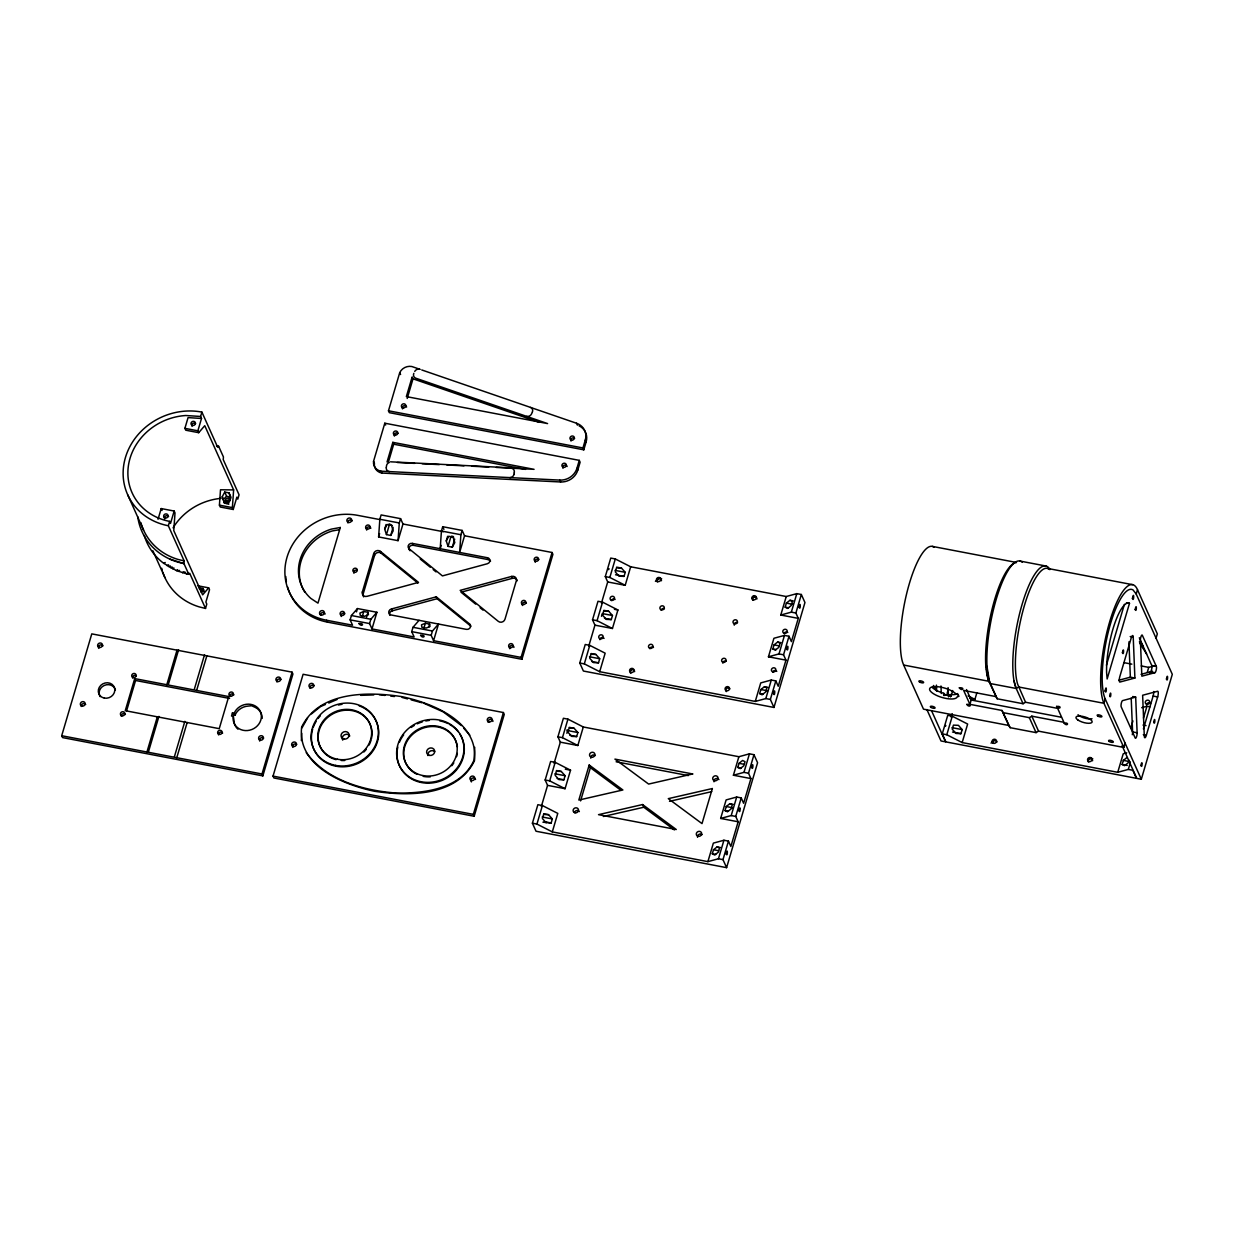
<?xml version="1.0" encoding="UTF-8"?>
<svg xmlns="http://www.w3.org/2000/svg" width="1234" height="1234" viewBox="0 0 1234 1234"><rect width="100%" height="100%" fill="white"/><g stroke="black" fill="none" stroke-linecap="round" stroke-linejoin="round"><path stroke-width="1.5" d="M567.116 729.757L567.038 730.837M301.358 740.554L301.728 733.289M474.72 747.295L474.072 760.005C461.377 789.004 424.774 793.339 396.793 793.092C363.521 790.608 327.164 780.598 306.263 752.709M233.226 509.488L232.378 507.621L233.627 489.913L220.5 489.775L219.421 505.138L220.254 507.02L233.226 509.488L236.866 497.148L237.776 499.153L239.057 494.788L223.246 459.603L223.431 456.95L218.619 446.245L217.708 447.294L201.898 412.094A62.98 56.887 -24.2 0 0 125.436 457.521A62.98 56.887 -24.2 0 0 168.333 525.746L184.159 560.93L183.959 563.583L188.771 574.288L189.681 573.239L205.507 608.439L199.353 606.927A62.98 56.887 -24.2 0 1 162.78 572.052M378.607 536.944L379.841 519.252L381.121 514.933L400.572 518.65L402.978 524.003L398.058 540.662L378.607 536.944L379.594 533.612M398.058 540.662L399.292 522.969L400.572 518.65M462.148 530.419L460.884 534.738L459.634 552.431L464.555 535.772L462.148 530.419L442.713 526.702L441.433 531.021L440.199 548.714L441.17 545.382M386.273 467.609L386.52 465.789A4.118 3.717 -24.2 0 1 389.234 462.488M514.084 473.995L514.331 472.175M232.439 712.928L231.529 716.013L233.365 716.368L233.087 718.219A14.361 12.972 -24.2 0 0 251.89 729.495A14.361 12.972 -24.2 0 0 258.168 708.254A14.361 12.972 -24.2 0 0 235.062 711.509L234.275 713.283L235.123 715.149L233.288 714.794L232.439 712.928L234.275 713.283M608.686 569.692L608.994 568.643M61.7 735.726L91.779 633.875L292.088 672.16L292.921 674.042L262.842 775.877L62.548 737.593L61.7 735.726L262.009 773.996L262.842 775.877M158.045 519.283L161.207 508.562L174.164 511.046L175.012 512.912L173.778 530.62L202.638 594.85L208.685 587.847L209.533 589.729L205.893 602.069L206.788 604.074L205.507 608.439M198.705 432.687L185.748 430.203L184.899 428.337L188.062 417.616L201.512 418.465L197.872 430.805L198.705 432.687L204.751 425.684L233.627 489.913M168.333 525.746L169.629 521.38A58.137 52.522 -24.2 0 1 128.459 465.326A58.137 52.522 -24.2 0 1 185.825 415.519L200.602 416.46L201.512 418.465M200.602 416.46L201.898 412.094M174.164 511.046L170.523 523.386L169.629 521.38M134.722 678.607L125.251 710.691L219.236 728.662L228.722 696.562L134.722 678.607L135.57 680.474L126.608 710.784M146.939 752.015L157.335 716.831M166.806 684.731L177.017 650.179M148.527 751.583L158.924 716.399M168.395 684.299L178.606 649.747M174.457 756.535L184.853 721.35M194.324 689.266L204.535 654.699M176.77 757.707L187.152 722.522M196.622 690.438L206.834 655.871M262.009 773.996L292.088 672.16M273.038 776.109L303.101 674.273L503.41 712.542L504.259 714.424L474.18 816.26L273.871 777.975L273.038 776.109L473.347 814.378L474.18 816.26M373.547 461.315L384.807 423.2L579.286 460.359L580.119 462.226L577.774 470.169A15.996 14.453 -24.2 0 1 560.591 481.97L381.753 473.054A10.366 9.363 -24.2 0 1 374.396 463.182L373.547 461.315A10.366 9.363 -24.2 0 0 380.905 471.172L381.753 473.054M579.039 425.807A15.996 14.453 -24.2 0 1 586.135 441.88L583.79 449.824L389.312 412.665L388.479 410.783L399.723 372.668A10.366 9.363 -24.2 0 1 411.817 366.513L419.961 369.321M387.044 461.994L392.844 442.343L534.075 469.321L496.315 467.439M388.417 462.071L393.692 444.209L392.844 442.343M407.205 398.474L413.004 378.823L412.156 376.941L406.356 396.592L547.587 423.586L415.858 378.221A4.118 3.717 -24.2 0 1 413.837 373.362M379.825 519.576L357.598 515.334A58.137 52.522 -24.2 0 0 287.013 557.259A58.137 52.522 -24.2 0 0 326.609 620.255L352.538 625.206L350.132 619.854L351.412 615.535L357.459 608.547L376.91 612.265L371.989 628.924L414.13 636.975L411.724 631.623L413.004 627.304L419.051 620.316M356.487 611.879L357.459 608.547M362.38 591.904L373.701 553.588A4.072 3.671 -24.2 0 1 380.396 551.382L418.496 582.386L367.146 596.3A4.072 3.671 -24.2 0 1 362.38 591.904L363.228 593.785A4.072 3.671 -24.2 0 0 363.691 596.886M363.228 593.785L374.534 555.454L373.701 553.588M391.44 525.329L393.214 530.774L390.731 535.417L386.458 534.6L384.684 529.139L386.057 524.512M362.318 616.337L363.752 611.493L368.025 612.311L368.426 614.717L364.57 616.306L360.313 615.488L359.896 613.082L363.752 611.493M386.458 534.6L389.327 524.897M366.591 617.154L368.025 612.311M390.731 535.417L393.122 527.334M371.989 628.924L369.583 623.571L370.863 619.252L376.91 612.265M453.017 537.098L454.806 542.544L452.307 547.171L448.05 546.369L446.261 540.908L447.633 536.281M423.91 628.106L425.344 623.263L429.602 624.08L430.018 626.486L426.162 628.06L421.889 627.258L421.488 624.851L425.344 623.263M448.05 546.369L450.904 536.667M428.645 627.319L429.602 624.08M452.307 547.171L454.698 539.104M433.581 640.693L431.175 635.34L432.44 631.021L438.502 624.034L433.581 640.693L521.087 657.413L521.936 659.295L327.457 622.121A58.137 52.522 -24.2 0 1 287.491 586.782M473.347 814.378L503.41 712.542M521.087 657.413L552.076 552.493L464.555 535.772M509.812 477.604L559.758 480.103A15.996 14.453 -24.2 0 0 576.941 468.303L579.286 460.359M583.79 449.824L582.942 447.957L585.286 440.014A15.996 14.453 -24.2 0 0 576.54 423.247L530.543 407.421M521.936 659.295L552.909 554.359L552.076 552.493M532.409 823.217L537.87 804.691L542.405 805.555L557.783 813.391L552.308 831.901L707.9 861.64L718.45 858.756L722.985 859.635L726.595 867.656L536.019 831.238L532.409 823.217L536.944 824.081L552.308 831.901M545.166 780.011L550.626 761.486L555.177 762.35L570.54 770.186L565.079 788.696L547.572 785.364L545.166 780.011L549.701 780.875L565.079 788.696M554.081 763.322L560.329 742.158L557.922 736.806L563.398 718.281L567.933 719.144L583.296 726.98L738.873 756.72L749.439 753.835L753.974 754.699L757.583 762.735L726.595 867.656M579.779 663.013L585.24 644.487L589.775 645.351L605.154 653.187L599.678 671.697L755.27 701.436L765.82 698.567L770.355 699.431L773.965 707.452L583.389 671.034L579.779 663.013L584.314 663.877L599.678 671.697M592.536 619.807L597.996 601.282L602.547 602.146L617.91 609.982L612.45 628.492L594.942 625.16L592.536 619.807L597.071 620.671L612.45 628.492M601.452 603.117L607.699 581.954L605.292 576.602L610.753 558.077L615.303 558.956L630.667 566.776L786.243 596.516L796.809 593.631L801.344 594.495L804.954 602.531L773.965 707.452M541.325 806.512L547.572 785.364M588.695 646.323L594.942 625.16M536.944 824.081L542.405 805.555M549.701 780.875L555.177 762.35M583.296 726.98L577.836 745.506L562.457 737.67L567.933 719.144M584.314 663.877L589.775 645.351M597.071 620.671L602.547 602.146M630.667 566.776L625.206 585.302L609.827 577.466L615.303 558.956M566.884 733.289L567.686 730.574L577.867 732.518L576.664 736.59L571.681 736.389L567.902 732.132L569.105 728.06L574.088 728.261L577.867 732.518M601.498 616.29L602.3 613.576L612.465 615.519L611.277 619.591L606.295 619.391L602.516 615.118L603.704 611.061L608.686 611.262L612.465 615.519M542.929 822.183L551.151 823.001L552.338 818.929L548.559 814.671L543.7 813.746M561.316 771.466L556.349 771.265L555.146 775.322L558.925 779.595L563.907 779.795L565.095 775.723L561.316 771.466L556.457 770.54M595.929 654.467L590.947 654.267L589.759 658.324L593.539 662.596L598.521 662.797L599.709 658.725L595.929 654.467L591.071 653.542M621.442 568.056L616.476 567.856L615.272 571.928L619.052 576.185L624.034 576.386L625.237 572.329L621.442 568.056L616.584 567.131M589.189 765.018L578.839 800.064L622.877 789.976L589.189 765.018L590.392 767.687L621.026 790.377M580.582 800.897L590.392 767.687M707.9 861.64L713.36 843.115L723.926 840.246L728.461 841.11L730.867 846.462L738.148 821.782L735.742 816.43L741.218 797.904L736.683 797.041L726.116 799.925L720.656 818.435L738.148 821.782M741.218 797.904L743.624 803.257L750.92 778.577L733.412 775.23L738.873 756.72M755.27 701.436L760.73 682.911L771.296 680.042L775.831 680.906L778.238 686.258L785.95 660.144L783.544 654.791L789.004 636.266L784.469 635.402L773.919 638.271L768.443 656.797L785.95 660.144M789.004 636.266L791.41 641.618L798.275 618.373L780.783 615.026L786.243 596.516M717.108 846.879L719.515 848.097L718.311 852.154L714.702 855.008L712.296 853.789L713.499 849.732L717.108 846.879L720.347 847.496M729.865 803.673L732.271 804.892L731.068 808.949L727.458 811.802L725.052 810.584L726.255 806.527L729.865 803.673L733.104 804.29M737.809 767.378L739.012 763.322L742.621 760.468L745.028 761.687L743.84 765.743L740.23 768.597L737.809 767.378L741.202 768.026M764.478 686.675L766.885 687.893L765.682 691.95L762.072 694.804L759.666 693.585L760.869 689.528L764.478 686.675L767.718 687.292M777.651 642.035L780.073 643.253L778.87 647.31L775.26 650.164L772.854 648.945L774.057 644.888L777.651 642.035L780.906 642.652M789.991 600.264L792.398 601.482L791.21 605.539L787.601 608.393L785.179 607.174L786.382 603.117L789.991 600.264L793.231 600.881M718.45 858.756L723.926 840.246M720.656 818.435L731.207 815.566L736.683 797.041M733.412 775.23L743.963 772.361L749.439 753.835M765.82 698.567L771.296 680.042M768.443 656.797L779.009 653.912L784.469 635.402M780.783 615.026L791.333 612.157L796.809 593.631M722.985 859.635L728.461 841.11M750.92 778.577L748.514 773.224L753.974 754.699M770.355 699.431L775.831 680.906M798.275 618.373L795.884 613.02L801.344 594.495M943.871 693.292L944.01 695.637L943.578 693.215A14.361 4.874 16.5 0 1 932.179 687.4M947.11 693.323L948.19 689.667M950.35 694.526L950.489 696.871L950.627 694.572A14.361 4.874 16.5 0 0 957.723 693.523M951.106 696.007L952.725 690.531M942.267 733.875L947.727 715.35L952.262 716.229L967.641 724.049L962.165 742.575L1117.742 772.299L1128.308 769.43L1132.843 770.294L1136.452 778.33L945.876 741.896L942.267 733.875L946.802 734.739L962.165 742.575M951.183 717.185L952.216 713.653M946.802 734.739L952.262 716.229M960.993 733.659L962.196 729.602L958.417 725.33L953.435 725.129L952.232 729.201L956.026 733.459L960.993 733.659L952.525 732.04M1125.084 743.13L1123.804 747.449L1038.565 731.16L1036.066 732.626L1010.137 727.674L1002.008 710.46L969.909 704.336L971.189 700.017L966.5 689.575M969.677 698.367L974.922 699.369L976.912 692.629M1106.42 665.188L1124.405 604.305M1129.496 603.318L1107.145 678.978L1106.59 672.484A44.347 11.661 -79.2 0 1 1127.058 603.179L1129.496 603.318L1126.457 602.747M1136.221 594.048L1133.043 589.945A58.137 15.286 -79.2 0 0 1108.564 630.79A58.137 15.286 -79.2 0 0 1105.232 698.968L1103.952 703.318A62.98 16.551 -79.2 0 1 1109.659 621.859A62.98 16.551 -79.2 0 1 1137.501 589.682L1136.221 594.048L1172.3 674.335L1141.311 779.256L1136.776 778.392L1122.092 745.691M1156.057 638.194L1157.338 633.875L1137.486 589.713M1117.742 772.299L1123.218 753.789L1126.735 752.833M1130.93 727.659L1132.92 720.918M1147.234 672.422L1148.731 667.378L1154.006 665.944M1128.971 760.113L1128.169 762.813L1124.56 765.666L1122.153 764.463L1123.356 760.391L1126.966 757.537M1128.308 769.43L1130.298 762.689M1143.486 718.049L1146.957 706.264L1149.98 706.851M1143.424 728.908L1153.111 696.053A4.072 1.064 -79.2 0 0 1153.697 691.518M1146.34 735.248L1157.662 696.932A4.072 1.064 -79.2 0 0 1158.263 692.922A4.072 1.064 -79.2 0 0 1157.569 691.271L1142.638 695.251L1144.304 736.174A4.072 1.064 -79.2 0 0 1145.044 737.701A4.072 1.064 -79.2 0 0 1146.34 735.248L1143.316 734.662M945.475 726.348L945.83 725.453M235.123 715.149L235.91 713.391A14.361 12.972 -24.2 0 1 248.235 706.064L251.659 705.755L255.284 707.406A14.361 12.972 -24.2 0 1 262.21 718.419M532.332 412.187L531.546 413.899A4.134 3.733 -24.2 0 1 526.687 416.367M222.259 496.716L224.557 503.318L222.259 496.716L224.742 492.073L229.015 492.89L230.897 497.101L226.624 496.284L224.742 492.073M225.976 503.595L228.814 504.135L228.305 502.978L230.789 498.351L229.015 492.89M384.684 529.139L387.168 524.512L392.165 525.453M446.261 540.908L448.76 536.281L453.757 537.222M302.006 727.844L307.59 717.926M144.255 535.402A65.032 58.738 -24.2 0 0 163.752 563.367L176.477 570.617L186.658 573.856L187.614 572.807M182.493 572.761L183.542 571.743L185.331 572.268M223.462 499.384L226.624 496.284M655.424 581.353L658.709 578.129L661.655 578.7M629.664 671.203L631.854 669.059M752.015 598.521L754.205 596.377M991.056 743.146L994.342 739.922M1087.663 760.314L1089.838 758.17L1092.784 758.74M178.452 571.404L179.578 570.401M176.477 570.617L177.65 569.63M311.523 713.854L320.485 706.604L325.452 704.475M1150.073 673.039L1152.479 671.142M172.637 568.859L173.886 567.902M170.77 567.887L172.066 566.93M168.95 566.838L170.292 565.912M167.176 565.743L168.549 564.833M163.752 563.367L165.217 562.488M1013.978 680.721L1016.214 688.51L1018.713 686.999L1103.952 703.287L1123.804 747.449M934.015 547.125A62.98 16.551 -79.2 0 0 908.209 587.615A62.98 16.551 -79.2 0 0 902.578 662.164L903.643 665.049L988.897 681.291L997.149 698.768L1023.079 703.735L1025.562 702.254L1057.661 708.378L1063.909 722.291L1031.825 716.167L1029.326 717.648L1003.396 712.697M328.768 703.056L337.052 699.508M200.88 591.981L203.44 590.932L203.039 588.525L198.767 587.708M469.46 623.864A3.347 3.023 -24.2 0 1 466.267 629.34L391.286 615.01A3.347 3.023 -24.2 0 1 391.487 608.964L436.25 596.84L469.46 623.864L470.308 625.731A3.347 3.023 -24.2 0 1 470.833 626.209M511.539 576.448L460.189 590.361L498.289 621.35A4.072 3.671 -24.2 0 0 504.999 619.159L516.306 580.844A4.072 3.671 -24.2 0 0 511.539 576.448L512.388 578.33A4.072 3.671 -24.2 0 1 517.231 580.767M389.836 615.334A3.347 3.023 -24.2 0 1 392.319 610.83L437.098 598.706L470.308 625.731M512.388 578.33L461.038 592.227L475.692 604.151M1141.681 707.699L1146.957 706.264M1118.744 680.273L1130.359 677.173L1134.894 678.037L1133.228 637.13A4.072 1.064 -79.2 0 0 1132.488 635.587A4.072 1.064 -79.2 0 0 1131.192 638.055L1119.886 676.371A4.072 1.064 -79.2 0 0 1119.269 680.366A4.072 1.064 -79.2 0 0 1119.963 682.032L1134.894 678.037M1141.034 674.319L1150.335 671.836L1154.87 672.7A3.347 0.879 -79.2 0 0 1156.227 669.954A3.347 0.879 -79.2 0 0 1156.289 666.329L1142.376 635.371A3.347 0.879 -79.2 0 0 1141.095 636.312A3.347 0.879 -79.2 0 0 1140.401 640.508L1141.851 676.186L1154.87 672.7M1135.681 697.117L1122.662 700.588A3.347 0.879 -79.2 0 0 1121.305 703.334A3.347 0.879 -79.2 0 0 1121.243 706.959L1135.157 737.917A3.347 0.879 -79.2 0 0 1136.437 736.991A3.347 0.879 -79.2 0 0 1137.131 732.78L1135.681 697.117L1132.658 696.531M642.575 804.553L598.521 814.656L676.263 829.51L642.575 804.553L643.778 807.237L674.396 829.927M603.395 816.492L643.778 807.237M669.507 801.329L711.725 791.642M339.35 529.694L332.162 530.99A44.347 40.059 -24.2 0 0 304.875 592.274M360.806 695.344L373.748 694.927M548.559 814.671L543.577 814.471L542.389 818.528L546.168 822.8M380.905 471.172L509.549 477.589M390.515 461.809L510.598 467.809M397.425 462.503L414.547 463.367M422.151 463.737L439.273 464.601M446.878 464.971L463.984 465.835M471.589 466.205L488.71 467.054M379.285 694.757L384.977 695.421M390.684 696.084L394.479 696.531M453.294 536.512L451.629 536.111M949.995 695.76L943.501 694.526M388.479 410.783L582.942 447.957M1020.04 561.069L1045.969 566.02M932.395 546.4L1015.783 562.334M1047.465 568.396L1132.704 584.685M393.692 444.209L525.499 469.398M184.899 428.337L197.872 430.805M1130.205 636.543L1133.228 637.13M1139.321 637.777L1151.754 665.465L1156.289 666.329M379.841 519.252L399.292 522.969M441.433 531.021L460.884 534.738M402.978 524.003L443.284 531.7M1124.359 662.72L1131.856 664.154M1141.234 665.944L1148.731 667.378M615.056 570.37L625.237 572.329M786.382 603.117L793.169 604.413M615.55 574.766L624.034 576.386M785.179 607.174L788.572 607.822M224.033 502.161L228.305 502.978M605.292 576.602L609.827 577.466M791.333 612.157L795.884 613.02M219.421 505.138L232.378 507.621M412.418 543.407L413.267 545.289A3.347 3.023 -24.2 0 0 410.074 550.75L409.225 548.883A3.347 3.023 -24.2 0 1 412.418 543.407L487.415 557.737L488.248 559.619A3.347 3.023 -24.2 0 1 490.546 561.162M607.699 581.954L625.206 585.302M413.267 545.289L488.248 559.619M1153.111 696.053L1157.662 696.932M614.409 609.318L617.91 609.982M603.827 610.336L608.686 611.262M774.057 644.888L779.132 645.86M772.854 648.945L776.248 649.593M604.49 618.296L611.277 619.591M779.009 653.912L783.544 654.791M995.745 696.547L963.661 690.423L969.909 704.336M1143.008 725.068L1146.031 725.654M944.38 694.403L950.859 695.637M971.189 700.017L1061.425 717.263M1131.208 698.12L1132.596 731.916L1137.131 732.78M1010.137 727.674L1008.733 725.453L923.495 709.164L903.643 665.003M589.528 656.781L599.709 658.725M760.869 689.528L767.656 690.824M952.016 727.659L962.196 729.602M1123.356 760.391L1130.143 761.687M197.579 585.734L208.685 587.847M351.412 615.535L370.863 619.252M413.004 627.304L432.44 631.021M591.734 661.501L598.521 662.797M759.666 693.585L763.059 694.233M1122.153 764.463L1127.244 765.435M199.291 588.865L203.564 589.682L204.289 592.289M350.132 619.854L369.583 623.571M411.724 631.623L431.175 635.34M569.213 727.335L574.088 728.261M739.012 763.322L744.102 764.293M569.877 735.294L576.664 736.59M557.922 736.806L562.457 737.67M743.963 772.361L748.514 773.224M560.329 742.158L577.836 745.506M616.136 761.779L688.31 775.584M135.57 680.474L229.555 698.444M565.295 769.183L570.54 770.186M554.93 773.78L565.095 775.723M726.255 806.527L733.042 807.823M557.12 778.5L563.907 779.795M725.052 810.584L728.446 811.232M731.207 815.566L735.742 816.43M542.173 816.985L552.338 818.929M713.499 849.732L718.589 850.704M544.364 821.705L551.151 823.001M712.296 853.789L715.689 854.437M186.658 573.856L188.771 574.288M184.159 560.93L178.005 559.434A62.98 56.887 -24.2 0 1 140.861 522.645M402.068 697.426L407.528 698.891M411.169 699.863L422.09 702.794M169.721 559.064L183.959 563.583A65.032 58.738 -24.2 0 1 137.761 516.737M390.607 524.527L389.126 523.879M421.766 369.953L530.296 407.328M413.004 378.823L539.397 422.352M423.91 703.287L443.33 711.941L461.393 725.546M968.104 695.883L974.922 699.369M409.225 548.883L442.435 575.908L487.199 563.784A3.347 3.023 -24.2 0 0 487.415 557.737M420.177 558.987L430.28 567.208M433.165 569.553L436.049 571.913M480.088 607.73L483.018 610.12M380.396 551.382L381.244 553.264L417.879 583.065M463.799 728.291L469.815 735.14M1016.492 562.581A62.98 16.551 -79.2 0 0 994.882 598.891A62.98 16.551 -79.2 0 0 985.735 664.787L987.03 666.715L989.529 681.662L997.149 698.768M934.03 687.338L936.298 690.685M985.735 664.787L987.138 668.35M985.827 666.406L987.277 669.954M985.951 667.964L987.431 671.481M986.105 669.476L987.616 672.977M986.29 670.941L987.817 674.396M986.475 672.345L988.048 675.769M986.706 673.687L988.295 677.065M986.953 674.967L988.573 678.314M987.215 676.186L988.866 679.502M987.509 677.358L989.19 680.613M987.817 678.453L989.899 682.649M1140.201 641.526L1142.993 645.968M1140.077 643.624L1146.602 653.989M988.897 681.291L990.285 683.559L1016.214 688.479L1023.079 703.735M933.413 685.472L937.146 691.395M988.11 679.379L989.529 681.662M1140.108 642.081L1143.193 647.68L1139.398 641.773M1105.232 698.968L1141.311 779.256M1025.562 702.254L1017.634 684.145A62.98 16.551 -79.2 0 1 1023.541 608.578A62.98 16.551 -79.2 0 1 1049.594 569.506M1031.825 716.167L1038.565 731.16M1029.326 717.648L1036.066 732.626M1002.008 710.46L1008.733 725.453M931.624 710.877L945.553 741.835L941.002 740.971L926.888 709.55M585.286 440.014L586.135 441.88M576.54 423.247L577.389 425.128M576.941 468.303L577.774 470.169M559.758 480.103L560.591 481.97M399.723 372.668L400.572 374.534M442.713 526.702L443.916 529.371M384.807 423.2L385.656 425.067M436.25 596.84L437.098 598.706M391.487 608.964L392.319 610.83M326.609 620.255L327.457 622.121M203.039 588.525L203.564 589.682M161.207 508.562L162.04 510.444M233.365 716.368L233.92 720.101A14.361 12.972 -24.2 0 0 237.946 729.186M127.765 494.911L143.576 530.111M152.877 550.796L164.924 577.605M988.511 680.443L988.881 681.338M1128.925 641.834L1130.359 677.173M948.082 687.6L948.452 696.902M940.971 685.981L941.28 693.493M936.436 685.117L936.668 690.747M389.497 471.604A4.118 3.717 -24.2 0 1 386.257 467.856M514.038 474.242A4.118 3.733 -24.2 0 1 510.074 477.589M511.37 468.21A4.134 3.733 -24.2 0 1 514.331 472.175M563.028 468.318A2.252 2.036 -24.2 0 1 564.139 465.295A2.252 2.036 -24.2 0 1 567.131 466.498M394.494 436.096A2.252 2.036 -24.2 0 1 394.278 435.617M394.201 435.078A2.252 2.036 -24.2 0 1 398.011 433.396M414.732 371.419A4.118 3.717 -24.2 0 1 419.714 369.244M530.774 407.513A4.118 3.733 -24.2 0 1 532.425 411.94M571.064 441.093A2.252 2.036 -24.2 0 1 574.597 438.378M402.531 408.886A2.252 2.036 -24.2 0 1 403.641 405.863A2.252 2.036 -24.2 0 1 406.618 407.066M1016.214 688.51A65.032 17.091 -79.2 0 1 1021.505 606.434A65.032 17.091 -79.2 0 1 1050.026 569.553M987.03 666.715A65.032 17.091 -79.2 0 1 998.352 592.551A65.032 17.091 -79.2 0 1 1022.215 562.241M173.069 527.859A58.137 52.522 -24.2 0 1 221.117 498.351M216.474 445.875A65.032 58.738 -24.2 0 1 218.619 446.245M164.724 518.897A2.252 2.036 -24.2 0 1 165.572 516.013A2.252 2.036 -24.2 0 1 168.595 516.599M192.057 426.316A2.252 2.036 -24.2 0 1 195.589 423.601M226.362 502.639A2.252 2.036 -24.2 0 1 230.11 500.418M200.417 590.716A2.252 2.036 -24.2 0 1 202.314 591.641M162.209 570.154A62.98 56.887 -24.2 0 1 161.716 568.226M1092.013 718.743A8.407 2.854 16.5 0 1 1078.022 714.733M1151.754 665.465A3.347 0.879 -79.2 0 1 1151.692 669.09A3.347 0.879 -79.2 0 1 1150.335 671.836M1132.596 731.916A3.347 0.879 -79.2 0 1 1132.303 734.739M1146.463 705.03A2.252 2.036 -24.2 0 1 1150.628 703.75M1088.434 762.057A2.252 2.036 -24.2 0 1 1089.823 758.925A2.252 2.036 -24.2 0 1 1092.599 760.761M992.722 743.315A2.252 2.036 -24.2 0 1 994.326 740.678A2.252 2.036 -24.2 0 1 997.026 741.989M98.782 648.374A2.468 2.221 -24.2 0 1 99.723 645.228A2.468 2.221 -24.2 0 1 103.008 645.86M81.243 706.48A2.468 2.221 -24.2 0 1 85.701 704.491M276.817 681.908A2.468 2.221 -24.2 0 1 280.905 679.487M259.742 741.079A2.468 2.221 -24.2 0 1 263.582 738.117M132.609 678.052A2.252 2.036 -24.2 0 1 136.357 675.831M121.318 716.322A2.252 2.036 -24.2 0 1 125.405 714.501M229.848 696.639A2.252 2.036 -24.2 0 1 233.936 694.819M218.541 734.909A2.252 2.036 -24.2 0 1 222.644 733.089M100.17 696.67A8.407 7.605 -24.2 0 1 104.319 685.425A8.407 7.605 -24.2 0 1 115.425 689.899M309.888 688.233A2.468 2.221 -24.2 0 1 313.976 685.811M292.797 747.388A2.468 2.221 -24.2 0 1 296.654 744.441M488.155 722.291A2.468 2.221 -24.2 0 1 490.207 719.345A2.468 2.221 -24.2 0 1 492.921 721.427M471.45 781.909A2.468 2.221 -24.2 0 1 472.005 778.315A2.468 2.221 -24.2 0 1 475.537 779.487M460.004 734.261A34.197 30.896 -24.2 0 1 435.494 782.418A34.197 30.896 -24.2 0 1 397.811 747.125M399.369 742.313A34.197 30.896 -24.2 0 1 403.657 734.862M411.2 727.458A34.197 30.896 -24.2 0 1 414.177 725.499M417.323 723.818A34.197 30.896 -24.2 0 1 422.337 721.875M425.776 720.995A34.197 30.896 -24.2 0 1 429.309 720.44M439.751 720.841A34.197 30.896 -24.2 0 1 447.834 723.494M449.315 724.265A34.197 30.896 -24.2 0 1 458.123 731.623M359.156 705.833A34.197 30.896 -24.2 0 1 376.355 744.734A34.197 30.896 -24.2 0 1 334.275 765.836A34.197 30.896 -24.2 0 1 312.665 729.155M313.189 727.551A34.197 30.896 -24.2 0 1 316.135 721.381M318.079 718.512A34.197 30.896 -24.2 0 1 320.346 715.813M338.471 705.046A34.197 30.896 -24.2 0 1 341.972 704.321M416.891 774.258A27.364 24.711 -24.2 0 1 415.951 731.7A27.364 24.711 -24.2 0 1 457.398 746.832M457.305 753.388A27.364 24.711 -24.2 0 1 456.58 756.658M453.803 762.874A27.364 24.711 -24.2 0 1 451.814 765.728M430.311 776.834A27.364 24.711 -24.2 0 1 423.355 776.387M336.111 759.666A27.364 24.711 -24.2 0 1 319.313 729.865A27.364 24.711 -24.2 0 1 351.798 710.553A27.364 24.711 -24.2 0 1 371.434 738.688M371.002 740.307A27.364 24.711 -24.2 0 1 369.089 745.028M366.236 749.377A27.364 24.711 -24.2 0 1 363.891 751.984M344.749 760.483A27.364 24.711 -24.2 0 1 341.232 760.468M427.936 755.578A4.103 3.702 -24.2 0 1 434.738 751.537M342.759 740.122A4.103 3.702 -24.2 0 1 342.358 739.228M342.234 738.271A4.103 3.702 -24.2 0 1 349.808 735.927M286.365 581.738A58.137 52.522 -24.2 0 1 285.794 576.54M366.729 530.096A2.252 2.036 -24.2 0 1 367.84 527.072A2.252 2.036 -24.2 0 1 370.832 528.275M341.216 616.491A2.252 2.036 -24.2 0 1 344.749 613.792M535.278 562.303A2.252 2.036 -24.2 0 1 538.811 559.588M509.765 648.714A2.252 2.036 -24.2 0 1 511.154 645.583A2.252 2.036 -24.2 0 1 513.915 647.418M522.522 605.508A2.252 2.036 -24.2 0 1 523.37 602.624A2.252 2.036 -24.2 0 1 526.394 603.195M353.973 573.286A2.252 2.036 -24.2 0 1 357.042 570.278M374.534 555.454A4.072 3.671 -24.2 0 1 381.244 553.264M320.377 614.856A2.468 2.221 -24.2 0 1 325.144 613.992M347.787 522.861A2.468 2.221 -24.2 0 1 352.245 520.887M784.068 633.613A2.252 2.036 -24.2 0 1 787.786 632.471M772.685 672.129A2.252 2.036 -24.2 0 1 776.772 671.389M722.816 663.152A2.252 2.036 -24.2 0 1 726.178 661.162M726.302 691.595A2.252 2.036 -24.2 0 1 726.564 688.464A2.252 2.036 -24.2 0 1 729.834 688.88M734.261 625.175A2.252 2.036 -24.2 0 1 737.546 622.646M752.802 600.264A2.252 2.036 -24.2 0 1 754.19 597.133A2.252 2.036 -24.2 0 1 756.966 598.968M661.162 610.136A2.252 2.036 -24.2 0 1 664.432 608.671M657.306 582.001A2.252 2.036 -24.2 0 1 658.694 578.885A2.252 2.036 -24.2 0 1 661.47 580.72M611.37 600.619A2.252 2.036 -24.2 0 1 615.103 599.462M599.909 639.675A2.252 2.036 -24.2 0 1 604.074 638.394M649.778 648.637A2.252 2.036 -24.2 0 1 653.511 647.495M630.805 673.348A2.252 2.036 -24.2 0 1 631.561 669.923A2.252 2.036 -24.2 0 1 634.615 671.651M697.565 837.331A2.73 2.468 -24.2 0 1 702.115 834.631M713.977 781.785A2.73 2.468 -24.2 0 1 718.928 779.579M574.427 812.496A2.73 2.468 -24.2 0 1 579.363 811.602M590.808 758.247A2.73 2.468 -24.2 0 1 595.343 755.547M726.224 853.866C727.674 858.124 727.798 845.83 726.224 853.866M738.981 810.661C740.431 814.918 740.57 802.624 738.981 810.661M751.737 767.455C753.187 771.713 753.326 759.419 751.737 767.455M773.595 693.662C775.045 697.92 775.168 685.626 773.595 693.662M786.768 649.022C788.233 653.264 788.356 640.986 786.768 649.022M799.108 607.251C800.558 611.509 800.696 599.215 799.108 607.251M1105.078 691.009C1106.667 695.652 1106.805 682.232 1105.078 691.009M1109.659 695.868C1111.124 700.125 1111.248 687.832 1109.659 695.868M1122.431 652.678C1123.881 656.889 1124.02 644.765 1122.431 652.678M1132.426 598.428C1134.015 603.071 1134.154 589.651 1132.426 598.428M1135.187 609.473C1136.637 613.714 1136.761 601.436 1135.187 609.473M1140.941 765.45C1142.391 769.677 1142.53 757.553 1140.941 765.45M1153.697 722.26C1155.147 726.502 1155.286 714.224 1153.697 722.26M1166.454 679.055C1167.904 683.297 1168.043 671.018 1166.454 679.055M301.651 727.042C297.07 766.052 343.067 784.593 374.365 791.241C408.516 796.408 456.888 796.624 474.442 760.807C479.023 721.797 433.026 703.257 401.713 696.608C367.562 691.441 319.19 691.225 301.651 727.042M340.306 527.489L317.971 603.133L310.86 598.428A44.347 40.059 -24.2 0 1 331.329 529.124L340.306 527.489M712.357 788.541L702.007 823.602L668.304 798.645L712.357 788.541M359.017 623.602C361.855 627.782 365.326 622.846 359.017 623.602M420.593 635.356C423.432 639.551 426.902 634.615 420.593 635.356M959.327 687.847C962.165 692.027 965.636 687.107 959.327 687.847M966.793 704.429C969.631 708.625 973.086 703.688 966.793 704.429M1056.566 706.419C1059.404 710.614 1062.875 705.678 1056.566 706.419M1064.016 723.016C1066.855 727.196 1070.325 722.276 1064.016 723.016M692.675 773.965L648.621 784.068L614.933 759.111L692.675 773.965M958.324 695.02L955.887 693.847A14.361 4.874 16.5 0 0 933.521 686.69A14.361 4.874 16.5 0 0 937.655 695.899A14.361 4.874 16.5 0 0 957.198 696.747L958.926 696.362L958.324 695.02M563.522 467.331A2.252 2.036 -24.2 0 0 566.283 464.616A2.252 2.036 -24.2 0 0 562.581 463.922A2.252 2.036 -24.2 0 0 563.522 467.331M394.988 435.108A2.252 2.036 -24.2 0 0 397.734 432.409A2.252 2.036 -24.2 0 0 394.032 431.699A2.252 2.036 -24.2 0 0 394.988 435.108M571.558 440.106A2.252 2.036 -24.2 0 0 574.319 437.407A2.252 2.036 -24.2 0 0 570.617 436.697A2.252 2.036 -24.2 0 0 571.558 440.106M403.024 407.899A2.252 2.036 -24.2 0 0 405.77 405.199A2.252 2.036 -24.2 0 0 402.068 404.49A2.252 2.036 -24.2 0 0 403.024 407.899M165.263 518.018A2.252 2.036 -24.2 0 0 168.025 515.318A2.252 2.036 -24.2 0 0 164.307 514.609A2.252 2.036 -24.2 0 0 165.263 518.018M192.597 425.437A2.252 2.036 -24.2 0 0 195.358 422.738A2.252 2.036 -24.2 0 0 191.656 422.028A2.252 2.036 -24.2 0 0 192.597 425.437M227.118 502.238A2.252 2.036 -24.2 0 0 229.879 499.539A2.252 2.036 -24.2 0 0 226.177 498.829A2.252 2.036 -24.2 0 0 227.118 502.238M1097.751 715.998A2.468 0.833 16.5 0 0 1101.792 716.769A2.468 0.833 16.5 0 0 1099.124 714.933A2.468 0.833 16.5 0 0 1097.751 715.998M1109.181 741.418A2.468 0.833 16.5 0 0 1113.222 742.189A2.468 0.833 16.5 0 0 1110.538 740.354A2.468 0.833 16.5 0 0 1109.181 741.418M930.899 707.344A2.468 0.833 16.5 0 0 934.956 708.131A2.468 0.833 16.5 0 0 932.272 706.295A2.468 0.833 16.5 0 0 930.899 707.344M919.484 681.924A2.468 0.833 16.5 0 0 923.526 682.695A2.468 0.833 16.5 0 0 920.857 680.875A2.468 0.833 16.5 0 0 919.484 681.924M1077.899 719.993A8.407 2.854 16.5 0 0 1091.704 722.63A8.407 2.854 16.5 0 0 1082.588 716.368A8.407 2.854 16.5 0 0 1077.899 719.993M993.679 743.346A2.252 2.036 -24.2 0 0 996.424 740.647A2.252 2.036 -24.2 0 0 992.722 739.937A2.252 2.036 -24.2 0 0 993.679 743.346M1146.88 704.259A2.252 2.036 -24.2 0 0 1149.641 701.56A2.252 2.036 -24.2 0 0 1145.939 700.85A2.252 2.036 -24.2 0 0 1146.88 704.259M1089.175 761.594A2.252 2.036 -24.2 0 0 1091.936 758.895A2.252 2.036 -24.2 0 0 1088.218 758.185A2.252 2.036 -24.2 0 0 1089.175 761.594M82.092 706.095A2.468 2.221 -24.2 0 0 85.1 703.149A2.468 2.221 -24.2 0 0 81.058 702.377A2.468 2.221 -24.2 0 0 82.092 706.095M99.399 647.464A2.468 2.221 -24.2 0 0 102.407 644.518A2.468 2.221 -24.2 0 0 98.365 643.747A2.468 2.221 -24.2 0 0 99.399 647.464M277.665 681.538A2.468 2.221 -24.2 0 0 280.673 678.592A2.468 2.221 -24.2 0 0 276.632 677.821A2.468 2.221 -24.2 0 0 277.665 681.538M260.359 740.169A2.468 2.221 -24.2 0 0 263.366 737.222A2.468 2.221 -24.2 0 0 259.325 736.451A2.468 2.221 -24.2 0 0 260.359 740.169M230.557 696.13A2.252 2.036 -24.2 0 0 233.319 693.431A2.252 2.036 -24.2 0 0 229.601 692.721A2.252 2.036 -24.2 0 0 230.557 696.13M219.251 734.4A2.252 2.036 -24.2 0 0 222.012 731.7A2.252 2.036 -24.2 0 0 218.31 730.991A2.252 2.036 -24.2 0 0 219.251 734.4M122.027 715.813A2.252 2.036 -24.2 0 0 124.773 713.113A2.252 2.036 -24.2 0 0 121.071 712.404A2.252 2.036 -24.2 0 0 122.027 715.813M133.318 677.559A2.252 2.036 -24.2 0 0 136.079 674.859A2.252 2.036 -24.2 0 0 132.377 674.15A2.252 2.036 -24.2 0 0 133.318 677.559M104.319 698.089A8.407 7.605 -24.2 0 0 114.577 688.017A8.407 7.605 -24.2 0 0 100.772 685.379A8.407 7.605 -24.2 0 0 104.319 698.089M489.003 721.921A2.468 2.221 -24.2 0 0 492.011 718.975A2.468 2.221 -24.2 0 0 487.97 718.203A2.468 2.221 -24.2 0 0 489.003 721.921M310.737 687.847A2.468 2.221 -24.2 0 0 313.745 684.901A2.468 2.221 -24.2 0 0 309.703 684.13A2.468 2.221 -24.2 0 0 310.737 687.847M293.414 746.493A2.468 2.221 -24.2 0 0 296.422 743.547A2.468 2.221 -24.2 0 0 292.381 742.775A2.468 2.221 -24.2 0 0 293.414 746.493M471.681 780.551A2.468 2.221 -24.2 0 0 474.689 777.605A2.468 2.221 -24.2 0 0 470.648 776.834A2.468 2.221 -24.2 0 0 471.681 780.551M343.978 739.058A4.103 3.702 -24.2 0 0 348.991 734.137A4.103 3.702 -24.2 0 0 342.25 732.857A4.103 3.702 -24.2 0 0 343.978 739.058M429.555 755.409A4.103 3.702 -24.2 0 0 434.569 750.488A4.103 3.702 -24.2 0 0 427.828 749.208A4.103 3.702 -24.2 0 0 429.555 755.409M421.164 781.754A34.197 30.896 -24.2 0 0 462.904 740.832A34.197 30.896 -24.2 0 0 406.773 730.096A34.197 30.896 -24.2 0 0 421.164 781.754M423 775.584A27.364 24.711 -24.2 0 0 456.379 742.837A27.364 24.711 -24.2 0 0 411.477 734.261A27.364 24.711 -24.2 0 0 423 775.584M335.602 765.404A34.197 30.896 -24.2 0 0 377.342 724.481A34.197 30.896 -24.2 0 0 321.21 713.746A34.197 30.896 -24.2 0 0 335.602 765.404M337.422 759.234A27.364 24.711 -24.2 0 0 370.817 726.487A27.364 24.711 -24.2 0 0 325.899 717.91A27.364 24.711 -24.2 0 0 337.422 759.234M341.71 615.504A2.252 2.036 -24.2 0 0 344.471 612.804A2.252 2.036 -24.2 0 0 340.769 612.095A2.252 2.036 -24.2 0 0 341.71 615.504M367.223 529.108A2.252 2.036 -24.2 0 0 369.984 526.394A2.252 2.036 -24.2 0 0 366.282 525.699A2.252 2.036 -24.2 0 0 367.223 529.108M535.772 561.316A2.252 2.036 -24.2 0 0 538.533 558.616A2.252 2.036 -24.2 0 0 534.816 557.907A2.252 2.036 -24.2 0 0 535.772 561.316M510.259 647.711A2.252 2.036 -24.2 0 0 513.005 645.012A2.252 2.036 -24.2 0 0 509.303 644.302A2.252 2.036 -24.2 0 0 510.259 647.711M523.015 604.521A2.252 2.036 -24.2 0 0 525.777 601.806A2.252 2.036 -24.2 0 0 522.059 601.112A2.252 2.036 -24.2 0 0 523.015 604.521M354.466 572.298A2.252 2.036 -24.2 0 0 357.228 569.599A2.252 2.036 -24.2 0 0 353.526 568.889A2.252 2.036 -24.2 0 0 354.466 572.298M348.636 522.491A2.468 2.221 -24.2 0 0 351.644 519.545A2.468 2.221 -24.2 0 0 347.602 518.758A2.468 2.221 -24.2 0 0 348.636 522.491M321.303 615.072A2.468 2.221 -24.2 0 0 324.311 612.11A2.468 2.221 -24.2 0 0 320.269 611.339A2.468 2.221 -24.2 0 0 321.303 615.072M611.709 600.387A2.252 2.036 -24.2 0 0 614.455 597.688A2.252 2.036 -24.2 0 0 610.753 596.978A2.252 2.036 -24.2 0 0 611.709 600.387M734.616 623.88A2.252 2.036 -24.2 0 0 737.361 621.18A2.252 2.036 -24.2 0 0 733.659 620.471A2.252 2.036 -24.2 0 0 734.616 623.88M723.232 662.38A2.252 2.036 -24.2 0 0 725.993 659.681A2.252 2.036 -24.2 0 0 722.291 658.971A2.252 2.036 -24.2 0 0 723.232 662.38M600.326 638.904A2.252 2.036 -24.2 0 0 603.087 636.204A2.252 2.036 -24.2 0 0 599.385 635.495A2.252 2.036 -24.2 0 0 600.326 638.904M661.486 609.904A2.252 2.036 -24.2 0 0 664.247 607.205A2.252 2.036 -24.2 0 0 660.545 606.496A2.252 2.036 -24.2 0 0 661.486 609.904M650.117 648.421A2.252 2.036 -24.2 0 0 652.879 645.706A2.252 2.036 -24.2 0 0 649.161 645.012A2.252 2.036 -24.2 0 0 650.117 648.421M631.191 672.484A2.252 2.036 -24.2 0 0 633.937 669.784A2.252 2.036 -24.2 0 0 630.235 669.075A2.252 2.036 -24.2 0 0 631.191 672.484M753.542 599.801A2.252 2.036 -24.2 0 0 756.288 597.102A2.252 2.036 -24.2 0 0 752.586 596.392A2.252 2.036 -24.2 0 0 753.542 599.801M658.046 581.553A2.252 2.036 -24.2 0 0 660.792 578.854A2.252 2.036 -24.2 0 0 657.09 578.144A2.252 2.036 -24.2 0 0 658.046 581.553M784.392 633.381A2.252 2.036 -24.2 0 0 787.153 630.682A2.252 2.036 -24.2 0 0 783.451 629.972A2.252 2.036 -24.2 0 0 784.392 633.381M773.024 671.898A2.252 2.036 -24.2 0 0 775.785 669.198A2.252 2.036 -24.2 0 0 772.068 668.489A2.252 2.036 -24.2 0 0 773.024 671.898M726.687 690.731A2.252 2.036 -24.2 0 0 729.448 688.032A2.252 2.036 -24.2 0 0 725.731 687.323A2.252 2.036 -24.2 0 0 726.687 690.731M591.487 757.229A2.73 2.468 -24.2 0 0 594.819 753.959A2.73 2.468 -24.2 0 0 590.33 753.11A2.73 2.468 -24.2 0 0 591.487 757.229M714.656 780.767A2.73 2.468 -24.2 0 0 717.987 777.497A2.73 2.468 -24.2 0 0 713.499 776.633A2.73 2.468 -24.2 0 0 714.656 780.767M698.243 836.328A2.73 2.468 -24.2 0 0 701.591 833.043A2.73 2.468 -24.2 0 0 697.102 832.194A2.73 2.468 -24.2 0 0 698.243 836.328M575.075 812.79A2.73 2.468 -24.2 0 0 578.422 809.504A2.73 2.468 -24.2 0 0 573.933 808.656A2.73 2.468 -24.2 0 0 575.075 812.79"/></g></svg>
